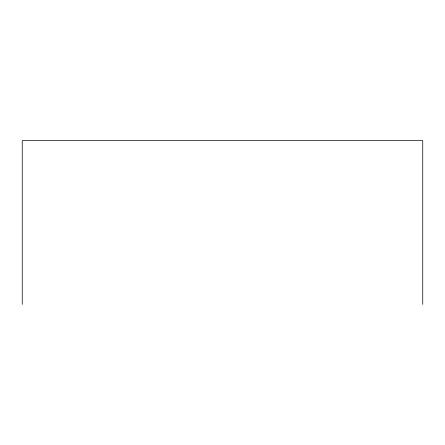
<?xml version="1.0" encoding="UTF-8"?>
<svg xmlns="http://www.w3.org/2000/svg" width="445" height="445" viewBox="0 0 445 445"><rect width="100%" height="100%" fill="white"/><g stroke="black" fill="none" stroke-linecap="round" stroke-linejoin="round"><path stroke-width="0.67" d="M422.75 304.374L422.75 140.626L22.25 140.626L22.25 304.374"/></g></svg>
